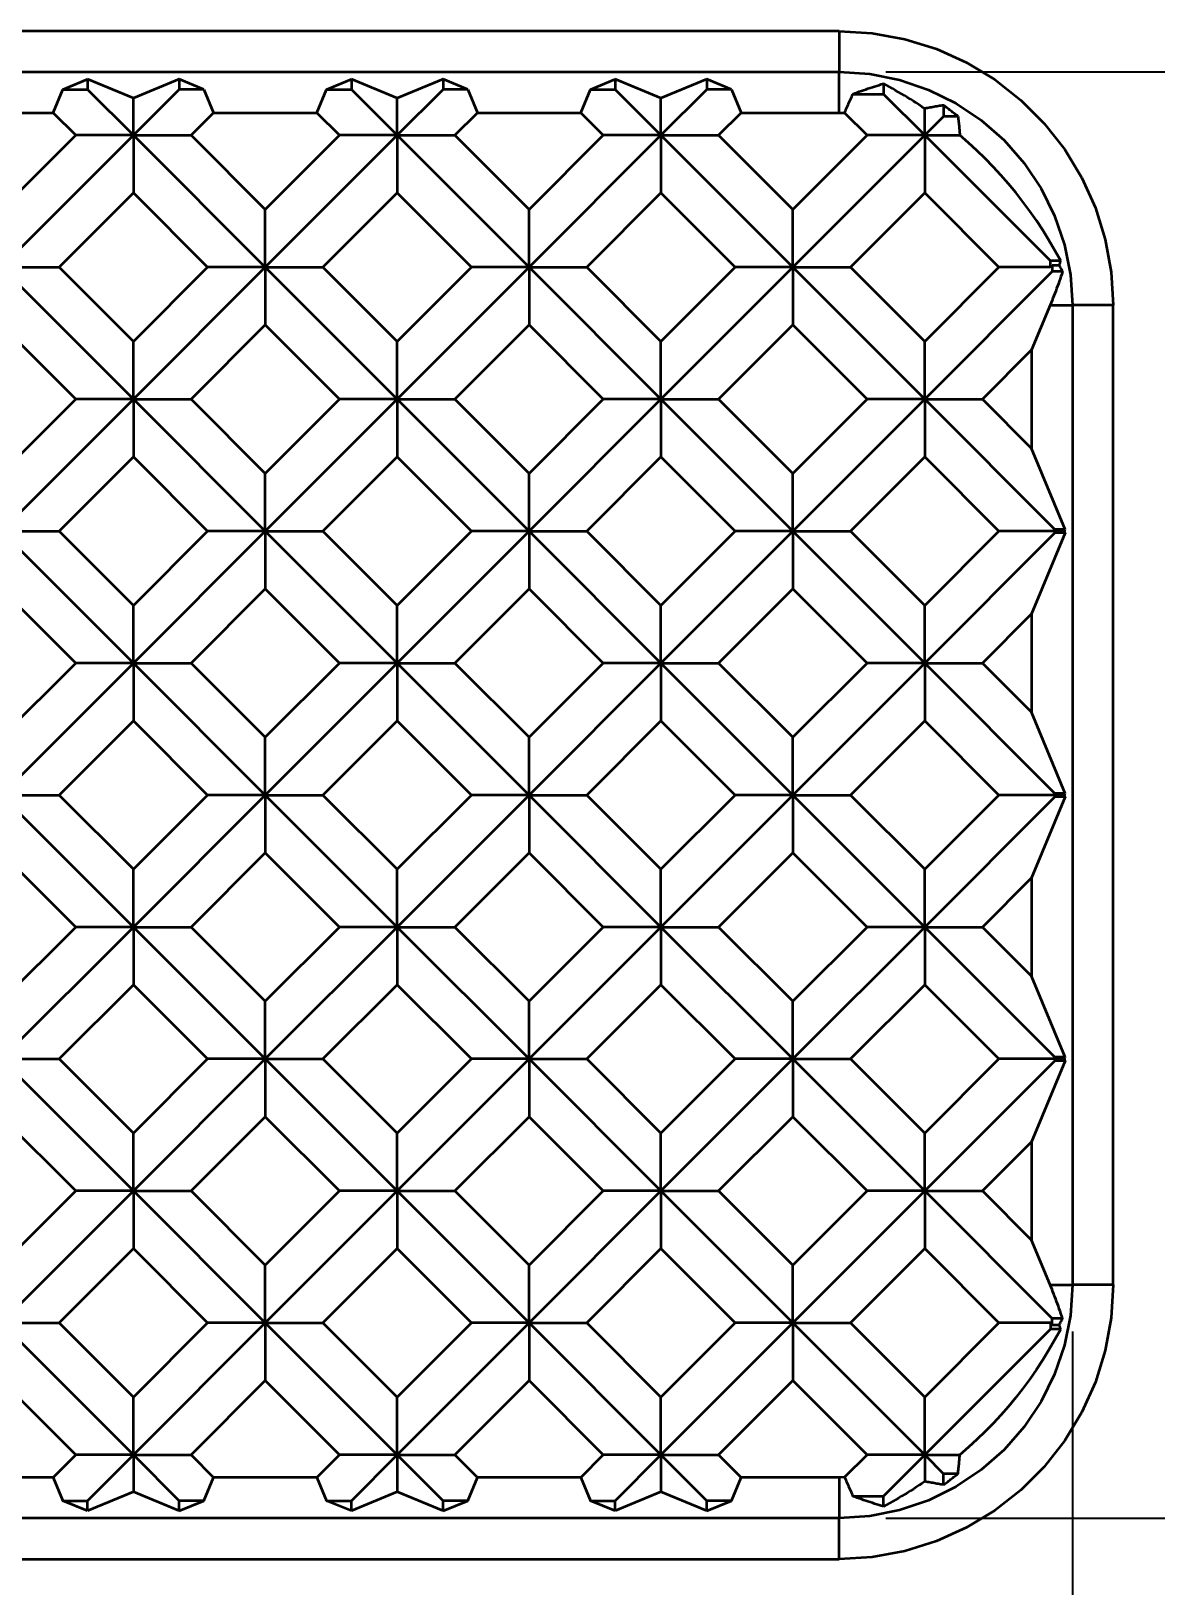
# Model space of a CAD drawing. Header units: millimetres. Extents: x 0 to 420, y 0 to 297.
# Drawn here: x 173.13 to 192.43, y 232.44 to 259.1 of the extents above; entities that cross this region are included whole.
import ezdxf

# ---------------------------------------------------------------- set-up
doc = ezdxf.new("R2010")
doc.units = ezdxf.units.MM
doc.layers.add('DIM', color=5, linetype='Continuous', lineweight=13)
doc.layers.add('VISIBLE', color=7, linetype='Continuous', lineweight=35)
doc.dimstyles.new('AUR', dxfattribs={"dimtxt": 2.5, "dimasz": 2, "dimexe": 1, "dimexo": 0.8, "dimgap": 0.6, "dimtad": 1, "dimdec": 3, "dimlfac": 0.5, "dimdsep": 46, "dimcen": 2.5, "dimclrd": 5, "dimclre": 5, "dimclrt": 7, "dimazin": 3, "dimtfac": 1, "dimtmove": 0, "dimatfit": 3})

msp = doc.modelspace()

# ---------------------------------------------------------------- linework, layer by layer
at = {"layer": 'VISIBLE'}
for points in [[(187, 259.1), (113, 259.1)], [(187, 259.1), (187.5665, 259.0657), (188.1248, 258.9634), (188.6666, 258.7946), (189.1842, 258.5616), (189.6699, 258.268), (190.1167, 257.918), (190.518, 257.5167), (190.868, 257.0699), (191.1616, 256.5842), (191.3946, 256.0666), (191.5634, 255.5248), (191.6657, 254.9665), (191.7, 254.4)], [(187, 259.1), (187, 258.4)], [(113, 258.4), (187, 258.4)], [(187, 258.4), (187.5221, 258.3658), (188.0353, 258.2637), (188.5307, 258.0955), (189, 257.8641), (189.435, 257.5734), (189.8284, 257.2284), (190.1734, 256.835), (190.4641, 256.4), (190.6955, 255.9307), (190.8637, 255.4353), (190.9658, 254.9221), (191, 254.4)], [(187, 257.7), (187, 258.4)], [(173.5139, 257.7), (173.6796, 258.1)], [(173.6796, 258.1), (174.1039, 258.2757)], [(173.6796, 258.1), (174.1039, 258.1)], [(174.8902, 257.95), (174.1039, 258.2757)], [(174.1039, 258.2757), (174.1039, 258.1)], [(174.1039, 258.1), (174.8902, 257.3137)], [(175.6765, 258.2757), (174.8902, 257.95)], [(174.8902, 257.3137), (175.6765, 258.1)], [(176.1007, 258.1), (175.6765, 258.2757)], [(175.6765, 258.2757), (175.6765, 258.1)], [(176.1007, 258.1), (175.6765, 258.1)], [(176.1007, 258.1), (176.2664, 257.7)], [(178.0394, 257.7), (178.2051, 258.1)], [(178.2051, 258.1), (178.6294, 258.2757)], [(178.2051, 258.1), (178.6294, 258.1)], [(179.4156, 257.95), (178.6294, 258.2757)], [(178.6294, 258.2757), (178.6294, 258.1)], [(178.6294, 258.1), (179.4156, 257.3137)], [(180.2019, 258.2757), (179.4156, 257.95)], [(179.4156, 257.3137), (180.2019, 258.1)], [(180.6262, 258.1), (180.2019, 258.2757)], [(180.2019, 258.2757), (180.2019, 258.1)], [(180.6262, 258.1), (180.2019, 258.1)], [(180.6262, 258.1), (180.7919, 257.7)], [(182.5649, 257.7), (182.7306, 258.1)], [(182.7306, 258.1), (183.1548, 258.2757)], [(182.7306, 258.1), (183.1548, 258.1)], [(183.9411, 257.95), (183.1548, 258.2757)], [(183.1548, 258.2757), (183.1548, 258.1)], [(183.1548, 258.1), (183.9411, 257.3137)], [(184.7274, 258.2757), (183.9411, 257.95)], [(183.9411, 257.3137), (184.7274, 258.1)], [(185.1517, 258.1), (184.7274, 258.2757)], [(184.7274, 258.2757), (184.7274, 258.1)], [(185.1517, 258.1), (184.7274, 258.1)], [(185.1517, 258.1), (185.3174, 257.7)], [(187.2342, 258.0213), (187.2707, 258.035), (187.3074, 258.0485), (187.3442, 258.0619), (187.3812, 258.0751), (187.4183, 258.0882), (187.4555, 258.1011), (187.493, 258.1139), (187.5305, 258.1265), (187.5682, 258.139), (187.6061, 258.1513), (187.6441, 258.1635), (187.6823, 258.1755), (187.7206, 258.1874), (187.759, 258.1992)], [(188.4666, 257.7713), (188.4182, 257.804), (188.3695, 257.8363), (188.3204, 257.8684), (188.271, 257.9001), (188.2213, 257.9315), (188.1712, 257.9625), (188.1208, 257.9932), (188.0701, 258.0236), (188.0191, 258.0537), (187.9677, 258.0835), (187.916, 258.1129), (187.864, 258.142), (187.8117, 258.1707), (187.759, 258.1992)], [(187.759, 258.1992), (187.759, 258.0213)], [(174.8902, 257.3137), (174.8902, 257.95)], [(179.4156, 257.3137), (179.4156, 257.95)], [(183.9411, 257.3137), (183.9411, 257.95)], [(187.0916, 257.6987), (187.1014, 257.7213), (187.1112, 257.744), (187.1211, 257.7668), (187.1311, 257.7896), (187.1411, 257.8125), (187.1512, 257.8354), (187.1613, 257.8584), (187.1715, 257.8815), (187.1818, 257.9046), (187.1921, 257.9279), (187.2025, 257.9511), (187.213, 257.9745), (187.2236, 257.9979), (187.2342, 258.0213)], [(187.2342, 258.0213), (187.759, 258.0213)], [(187.759, 258.0213), (188.4666, 257.3137)], [(188.7907, 257.8267), (188.7672, 257.8231), (188.7438, 257.8194), (188.7204, 257.8157), (188.6971, 257.8119), (188.6738, 257.8081), (188.6506, 257.8042), (188.6274, 257.8003), (188.6043, 257.7963), (188.5812, 257.7922), (188.5582, 257.7881), (188.5352, 257.784), (188.5123, 257.7798), (188.4894, 257.7756), (188.4666, 257.7713)], [(189.0375, 257.6378), (189.0201, 257.6516), (189.0027, 257.6653), (188.9853, 257.679), (188.9679, 257.6927), (188.9504, 257.7063), (188.9328, 257.7199), (188.9152, 257.7334), (188.8975, 257.7469), (188.8798, 257.7603), (188.8621, 257.7737), (188.8443, 257.787), (188.8265, 257.8003), (188.8086, 257.8135), (188.7907, 257.8267)], [(188.7907, 257.8267), (188.7907, 257.6378)], [(171.7409, 257.7), (173.5139, 257.7)], [(173.5139, 257.7), (173.9002, 257.3137)], [(175.8801, 257.3137), (176.2664, 257.7)], [(176.2664, 257.7), (178.0394, 257.7)], [(178.0394, 257.7), (178.4257, 257.3137)], [(180.4056, 257.3137), (180.7919, 257.7)], [(180.7919, 257.7), (182.5649, 257.7)], [(182.5649, 257.7), (182.9512, 257.3137)], [(184.9311, 257.3137), (185.3174, 257.7)], [(185.3174, 257.7), (187, 257.7)], [(187, 257.7), (187.0916, 257.6987)], [(187.0916, 257.6987), (187.4767, 257.3137)], [(188.4666, 257.3137), (188.4666, 257.7713)], [(188.4666, 257.3137), (188.7907, 257.6378)], [(189.0375, 257.6378), (188.7907, 257.6378)], [(189.0375, 257.6378), (189.0401, 257.6143), (189.0426, 257.5909), (189.0451, 257.5675), (189.0476, 257.5442), (189.05, 257.5209), (189.0524, 257.4977), (189.0547, 257.4745), (189.0569, 257.4514), (189.0591, 257.4283), (189.0613, 257.4053), (189.0634, 257.3823), (189.0654, 257.3594), (189.0674, 257.3365), (189.0694, 257.3137)], [(172.6274, 256.0409), (173.9002, 257.3137)], [(172.6274, 255.051), (174.8902, 257.3137)], [(174.8902, 257.3137), (173.9002, 257.3137)], [(174.8902, 257.3137), (175.8801, 257.3137)], [(174.8902, 257.3137), (177.1529, 255.051)], [(174.8902, 257.3137), (174.8902, 256.3238)], [(175.8801, 257.3137), (177.1529, 256.0409)], [(177.1529, 256.0409), (178.4257, 257.3137)], [(177.1529, 255.051), (179.4156, 257.3137)], [(179.4156, 257.3137), (178.4257, 257.3137)], [(179.4156, 257.3137), (180.4056, 257.3137)], [(179.4156, 257.3137), (181.6784, 255.051)], [(179.4156, 257.3137), (179.4156, 256.3238)], [(180.4056, 257.3137), (181.6784, 256.0409)], [(181.6784, 256.0409), (182.9512, 257.3137)], [(181.6784, 255.051), (183.9411, 257.3137)], [(183.9411, 257.3137), (182.9512, 257.3137)], [(183.9411, 257.3137), (184.9311, 257.3137)], [(183.9411, 257.3137), (186.2039, 255.051)], [(183.9411, 257.3137), (183.9411, 256.3238)], [(184.9311, 257.3137), (186.2039, 256.0409)], [(186.2039, 256.0409), (187.4767, 257.3137)], [(186.2039, 255.051), (188.4666, 257.3137)], [(188.4666, 257.3137), (187.4767, 257.3137)], [(188.4666, 257.3137), (189.0694, 257.3137)], [(188.4666, 257.3137), (190.6213, 255.159)], [(188.4666, 257.3137), (188.4666, 256.3238)], [(190.7992, 255.159), (190.7005, 255.3378), (190.5981, 255.5128), (190.4918, 255.684), (190.3816, 255.8513), (190.2677, 256.0148), (190.1499, 256.1745), (190.0282, 256.3303), (189.9027, 256.4823), (189.7734, 256.6305), (189.6403, 256.7748), (189.5033, 256.9153), (189.3625, 257.0519), (189.2178, 257.1847), (189.0694, 257.3137)], [(173.6174, 255.051), (174.8902, 256.3238)], [(174.8902, 256.3238), (176.163, 255.051)], [(178.1428, 255.051), (179.4156, 256.3238)], [(179.4156, 256.3238), (180.6884, 255.051)], [(182.6683, 255.051), (183.9411, 256.3238)], [(183.9411, 256.3238), (185.2139, 255.051)], [(187.1938, 255.051), (188.4666, 256.3238)], [(188.4666, 256.3238), (189.7394, 255.051)], [(177.1529, 255.051), (177.1529, 256.0409)], [(181.6784, 255.051), (181.6784, 256.0409)], [(186.2039, 255.051), (186.2039, 256.0409)], [(190.7992, 255.159), (190.6213, 255.159)], [(190.6213, 255.051), (190.6213, 255.159)], [(190.7762, 255.0845), (190.7779, 255.0898), (190.7795, 255.0951), (190.7812, 255.1004), (190.7828, 255.1057), (190.7845, 255.111), (190.7861, 255.1163), (190.7878, 255.1217), (190.7894, 255.127), (190.791, 255.1323), (190.7927, 255.1377), (190.7943, 255.143), (190.7959, 255.1483), (190.7975, 255.1537), (190.7992, 255.159)], [(172.6274, 255.051), (173.6174, 255.051)], [(172.6274, 255.051), (174.8902, 252.7882)], [(173.6174, 255.051), (174.8902, 253.7782)], [(174.8902, 252.7882), (177.1529, 255.051)], [(174.8902, 253.7782), (176.163, 255.051)], [(177.1529, 255.051), (176.163, 255.051)], [(177.1529, 255.051), (178.1428, 255.051)], [(177.1529, 255.051), (179.4156, 252.7882)], [(177.1529, 255.051), (177.1529, 254.061)], [(178.1428, 255.051), (179.4156, 253.7782)], [(179.4156, 252.7882), (181.6784, 255.051)], [(179.4156, 253.7782), (180.6884, 255.051)], [(181.6784, 255.051), (180.6884, 255.051)], [(181.6784, 255.051), (182.6683, 255.051)], [(181.6784, 255.051), (183.9411, 252.7882)], [(181.6784, 255.051), (181.6784, 254.061)], [(182.6683, 255.051), (183.9411, 253.7782)], [(183.9411, 252.7882), (186.2039, 255.051)], [(183.9411, 253.7782), (185.2139, 255.051)], [(186.2039, 255.051), (185.2139, 255.051)], [(186.2039, 255.051), (187.1938, 255.051)], [(186.2039, 255.051), (188.4666, 252.7882)], [(186.2039, 255.051), (186.2039, 254.061)], [(187.1938, 255.051), (188.4666, 253.7782)], [(188.4666, 253.7782), (189.7394, 255.051)], [(188.4666, 252.7882), (190.6548, 254.9764)], [(190.6213, 255.051), (189.7394, 255.051)], [(190.8318, 254.9764), (190.8177, 254.9341), (190.8035, 254.8919), (190.789, 254.8499), (190.7744, 254.8081), (190.7596, 254.7665), (190.7446, 254.725), (190.7295, 254.6838), (190.7141, 254.6427), (190.6986, 254.6018), (190.6829, 254.5611), (190.667, 254.5205), (190.6509, 254.4802), (190.6347, 254.44), (190.6183, 254.4)], [(190.6213, 255.051), (190.6548, 255.0845)], [(190.6548, 255.0845), (190.7762, 255.0845)], [(190.6548, 255.0845), (190.6548, 254.9764)], [(190.8318, 254.9764), (190.6548, 254.9764)], [(190.8318, 254.9764), (190.8278, 254.9842), (190.8239, 254.992), (190.82, 254.9997), (190.816, 255.0074), (190.8121, 255.0152), (190.8081, 255.0229), (190.8042, 255.0306), (190.8002, 255.0383), (190.7962, 255.046), (190.7922, 255.0537), (190.7882, 255.0614), (190.7842, 255.0691), (190.7802, 255.0768), (190.7762, 255.0845)], [(190.6183, 254.4), (190.3, 253.6317)], [(190.6183, 254.4), (191, 254.4)], [(191, 254.4), (191, 237.6)], [(191.7, 254.4), (191, 254.4)], [(191.7, 237.6), (191.7, 254.4)], [(172.6274, 254.061), (173.9002, 252.7882)], [(175.8801, 252.7882), (177.1529, 254.061)], [(177.1529, 254.061), (178.4257, 252.7882)], [(180.4056, 252.7882), (181.6784, 254.061)], [(181.6784, 254.061), (182.9512, 252.7882)], [(184.9311, 252.7882), (186.2039, 254.061)], [(186.2039, 254.061), (187.4767, 252.7882)], [(174.8902, 252.7882), (174.8902, 253.7782)], [(179.4156, 252.7882), (179.4156, 253.7782)], [(183.9411, 252.7882), (183.9411, 253.7782)], [(188.4666, 252.7882), (188.4666, 253.7782)], [(189.4566, 252.7882), (190.3, 253.6317)], [(190.3, 253.6317), (190.3, 251.9448)], [(172.6274, 250.5255), (174.8902, 252.7882)], [(172.6274, 251.5154), (173.9002, 252.7882)], [(174.8902, 252.7882), (173.9002, 252.7882)], [(174.8902, 252.7882), (175.8801, 252.7882)], [(174.8902, 252.7882), (177.1529, 250.5255)], [(174.8902, 252.7882), (174.8902, 251.7983)], [(175.8801, 252.7882), (177.1529, 251.5154)], [(177.1529, 250.5255), (179.4156, 252.7882)], [(177.1529, 251.5154), (178.4257, 252.7882)], [(179.4156, 252.7882), (178.4257, 252.7882)], [(179.4156, 252.7882), (180.4056, 252.7882)], [(179.4156, 252.7882), (181.6784, 250.5255)], [(179.4156, 252.7882), (179.4156, 251.7983)], [(180.4056, 252.7882), (181.6784, 251.5154)], [(181.6784, 250.5255), (183.9411, 252.7882)], [(181.6784, 251.5154), (182.9512, 252.7882)], [(183.9411, 252.7882), (182.9512, 252.7882)], [(183.9411, 252.7882), (184.9311, 252.7882)], [(183.9411, 252.7882), (186.2039, 250.5255)], [(183.9411, 252.7882), (183.9411, 251.7983)], [(184.9311, 252.7882), (186.2039, 251.5154)], [(186.2039, 250.5255), (188.4666, 252.7882)], [(186.2039, 251.5154), (187.4767, 252.7882)], [(188.4666, 252.7882), (187.4767, 252.7882)], [(188.4666, 252.7882), (189.4566, 252.7882)], [(188.4666, 252.7882), (190.7, 250.5548)], [(188.4666, 252.7882), (188.4666, 251.7983)], [(189.4566, 252.7882), (190.3, 251.9448)], [(173.6174, 250.5255), (174.8902, 251.7983)], [(174.8902, 251.7983), (176.163, 250.5255)], [(178.1428, 250.5255), (179.4156, 251.7983)], [(179.4156, 251.7983), (180.6884, 250.5255)], [(182.6683, 250.5255), (183.9411, 251.7983)], [(183.9411, 251.7983), (185.2139, 250.5255)], [(187.1938, 250.5255), (188.4666, 251.7983)], [(188.4666, 251.7983), (189.7394, 250.5255)], [(190.8757, 250.5548), (190.3, 251.9448)], [(177.1529, 250.5255), (177.1529, 251.5154)], [(181.6784, 250.5255), (181.6784, 251.5154)], [(186.2039, 250.5255), (186.2039, 251.5154)], [(172.6274, 250.5255), (173.6174, 250.5255)], [(172.6274, 250.5255), (174.8902, 248.2627)], [(173.6174, 250.5255), (174.8902, 249.2527)], [(174.8902, 248.2627), (177.1529, 250.5255)], [(174.8902, 249.2527), (176.163, 250.5255)], [(177.1529, 250.5255), (176.163, 250.5255)], [(177.1529, 250.5255), (178.1428, 250.5255)], [(177.1529, 250.5255), (179.4156, 248.2627)], [(177.1529, 250.5255), (177.1529, 249.5355)], [(178.1428, 250.5255), (179.4156, 249.2527)], [(179.4156, 248.2627), (181.6784, 250.5255)], [(179.4156, 249.2527), (180.6884, 250.5255)], [(181.6784, 250.5255), (180.6884, 250.5255)], [(181.6784, 250.5255), (182.6683, 250.5255)], [(181.6784, 250.5255), (183.9411, 248.2627)], [(181.6784, 250.5255), (181.6784, 249.5355)], [(182.6683, 250.5255), (183.9411, 249.2527)], [(183.9411, 248.2627), (186.2039, 250.5255)], [(183.9411, 249.2527), (185.2139, 250.5255)], [(186.2039, 250.5255), (185.2139, 250.5255)], [(186.2039, 250.5255), (188.4666, 248.2627)], [(186.2039, 250.5255), (187.1938, 250.5255)], [(186.2039, 250.5255), (186.2039, 249.5355)], [(187.1938, 250.5255), (188.4666, 249.2527)], [(188.4666, 249.2527), (189.7394, 250.5255)], [(188.4666, 248.2627), (190.7, 250.4961)], [(190.7, 250.5255), (189.7394, 250.5255)], [(190.8757, 250.4961), (190.3, 249.1062)], [(190.8757, 250.5548), (190.7, 250.5548)], [(190.7, 250.5255), (190.7, 250.5548)], [(190.7, 250.5255), (190.8636, 250.5255)], [(190.7, 250.5255), (190.7, 250.4961)], [(190.8757, 250.4961), (190.7, 250.4961)], [(190.8636, 250.5255), (190.8757, 250.5548)], [(190.8757, 250.4961), (190.8636, 250.5255)], [(172.6274, 249.5355), (173.9002, 248.2627)], [(175.8801, 248.2627), (177.1529, 249.5355)], [(177.1529, 249.5355), (178.4257, 248.2627)], [(180.4056, 248.2627), (181.6784, 249.5355)], [(181.6784, 249.5355), (182.9512, 248.2627)], [(184.9311, 248.2627), (186.2039, 249.5355)], [(186.2039, 249.5355), (187.4767, 248.2627)], [(174.8902, 248.2627), (174.8902, 249.2527)], [(179.4156, 248.2627), (179.4156, 249.2527)], [(183.9411, 248.2627), (183.9411, 249.2527)], [(188.4666, 248.2627), (188.4666, 249.2527)], [(189.4566, 248.2627), (190.3, 249.1062)], [(190.3, 249.1062), (190.3, 247.4193)], [(172.6274, 246), (174.8902, 248.2627)], [(172.6274, 246.9899), (173.9002, 248.2627)], [(174.8902, 248.2627), (173.9002, 248.2627)], [(174.8902, 248.2627), (175.8801, 248.2627)], [(174.8902, 248.2627), (177.1529, 246)], [(174.8902, 248.2627), (174.8902, 247.2728)], [(175.8801, 248.2627), (177.1529, 246.9899)], [(177.1529, 246), (179.4156, 248.2627)], [(177.1529, 246.9899), (178.4257, 248.2627)], [(179.4156, 248.2627), (178.4257, 248.2627)], [(179.4156, 248.2627), (180.4056, 248.2627)], [(179.4156, 248.2627), (181.6784, 246)], [(179.4156, 248.2627), (179.4156, 247.2728)], [(180.4056, 248.2627), (181.6784, 246.9899)], [(181.6784, 246), (183.9411, 248.2627)], [(181.6784, 246.9899), (182.9512, 248.2627)], [(183.9411, 248.2627), (182.9512, 248.2627)], [(183.9411, 248.2627), (186.2039, 246)], [(183.9411, 248.2627), (184.9311, 248.2627)], [(183.9411, 248.2627), (183.9411, 247.2728)], [(184.9311, 248.2627), (186.2039, 246.9899)], [(186.2039, 246), (188.4666, 248.2627)], [(186.2039, 246.9899), (187.4767, 248.2627)], [(188.4666, 248.2627), (187.4767, 248.2627)], [(188.4666, 248.2627), (190.7, 246.0294)], [(188.4666, 248.2627), (189.4566, 248.2627)], [(188.4666, 248.2627), (188.4666, 247.2728)], [(189.4566, 248.2627), (190.3, 247.4193)], [(190.8757, 246.0294), (190.3, 247.4193)], [(173.6174, 246), (174.8902, 247.2728)], [(174.8902, 247.2728), (176.163, 246)], [(178.1428, 246), (179.4156, 247.2728)], [(179.4156, 247.2728), (180.6884, 246)], [(182.6683, 246), (183.9411, 247.2728)], [(183.9411, 247.2728), (185.2139, 246)], [(187.1938, 246), (188.4666, 247.2728)], [(188.4666, 247.2728), (189.7394, 246)], [(177.1529, 246), (177.1529, 246.9899)], [(181.6784, 246), (181.6784, 246.9899)], [(186.2039, 246), (186.2039, 246.9899)], [(172.6274, 246), (174.8902, 243.7373)], [(172.6274, 246), (173.6174, 246)], [(173.6174, 246), (174.8902, 244.7272)], [(174.8902, 243.7373), (177.1529, 246)], [(174.8902, 244.7272), (176.163, 246)], [(177.1529, 246), (176.163, 246)], [(177.1529, 246), (177.1529, 245.0101)], [(177.1529, 246), (179.4156, 243.7373)], [(177.1529, 246), (178.1428, 246)], [(178.1428, 246), (179.4156, 244.7272)], [(179.4156, 243.7373), (181.6784, 246)], [(179.4156, 244.7272), (180.6884, 246)], [(181.6784, 246), (180.6884, 246)], [(181.6784, 246), (183.9411, 243.7373)], [(181.6784, 246), (182.6683, 246)], [(181.6784, 246), (181.6784, 245.0101)], [(182.6683, 246), (183.9411, 244.7272)], [(183.9411, 243.7373), (186.2039, 246)], [(183.9411, 244.7272), (185.2139, 246)], [(186.2039, 246), (185.2139, 246)], [(186.2039, 246), (188.4666, 243.7373)], [(186.2039, 246), (187.1938, 246)], [(186.2039, 246), (186.2039, 245.0101)], [(187.1938, 246), (188.4666, 244.7272)], [(188.4666, 244.7272), (189.7394, 246)], [(188.4666, 243.7373), (190.7, 245.9706)], [(190.7, 246), (189.7394, 246)], [(190.8757, 245.9706), (190.3, 244.5807)], [(190.8757, 246.0294), (190.7, 246.0294)], [(190.7, 246), (190.7, 246.0294)], [(190.7, 246), (190.8636, 246)], [(190.7, 246), (190.7, 245.9706)], [(190.8757, 245.9706), (190.7, 245.9706)], [(190.8636, 246), (190.8757, 246.0294)], [(190.8757, 245.9706), (190.8636, 246)], [(172.6274, 245.0101), (173.9002, 243.7373)], [(175.8801, 243.7373), (177.1529, 245.0101)], [(177.1529, 245.0101), (178.4257, 243.7373)], [(180.4056, 243.7373), (181.6784, 245.0101)], [(181.6784, 245.0101), (182.9512, 243.7373)], [(184.9311, 243.7373), (186.2039, 245.0101)], [(186.2039, 245.0101), (187.4767, 243.7373)], [(174.8902, 243.7373), (174.8902, 244.7272)], [(179.4156, 243.7373), (179.4156, 244.7272)], [(183.9411, 243.7373), (183.9411, 244.7272)], [(188.4666, 243.7373), (188.4666, 244.7272)], [(189.4566, 243.7373), (190.3, 244.5807)], [(190.3, 244.5807), (190.3, 242.8938)], [(172.6274, 241.4745), (174.8902, 243.7373)], [(172.6274, 242.4645), (173.9002, 243.7373)], [(174.8902, 243.7373), (173.9002, 243.7373)], [(174.8902, 243.7373), (174.8902, 242.7473)], [(174.8902, 243.7373), (177.1529, 241.4745)], [(174.8902, 243.7373), (175.8801, 243.7373)], [(175.8801, 243.7373), (177.1529, 242.4645)], [(177.1529, 241.4745), (179.4156, 243.7373)], [(177.1529, 242.4645), (178.4257, 243.7373)], [(179.4156, 243.7373), (178.4257, 243.7373)], [(179.4156, 243.7373), (179.4156, 242.7473)], [(179.4156, 243.7373), (181.6784, 241.4745)], [(179.4156, 243.7373), (180.4056, 243.7373)], [(180.4056, 243.7373), (181.6784, 242.4645)], [(181.6784, 241.4745), (183.9411, 243.7373)], [(181.6784, 242.4645), (182.9512, 243.7373)], [(183.9411, 243.7373), (182.9512, 243.7373)], [(183.9411, 243.7373), (186.2039, 241.4745)], [(183.9411, 243.7373), (184.9311, 243.7373)], [(183.9411, 243.7373), (183.9411, 242.7473)], [(184.9311, 243.7373), (186.2039, 242.4645)], [(186.2039, 241.4745), (188.4666, 243.7373)], [(186.2039, 242.4645), (187.4767, 243.7373)], [(188.4666, 243.7373), (187.4767, 243.7373)], [(188.4666, 243.7373), (190.7, 241.5039)], [(188.4666, 243.7373), (189.4566, 243.7373)], [(188.4666, 243.7373), (188.4666, 242.7473)], [(189.4566, 243.7373), (190.3, 242.8938)], [(190.8757, 241.5039), (190.3, 242.8938)], [(173.6174, 241.4745), (174.8902, 242.7473)], [(174.8902, 242.7473), (176.163, 241.4745)], [(178.1428, 241.4745), (179.4156, 242.7473)], [(179.4156, 242.7473), (180.6884, 241.4745)], [(182.6683, 241.4745), (183.9411, 242.7473)], [(183.9411, 242.7473), (185.2139, 241.4745)], [(187.1938, 241.4745), (188.4666, 242.7473)], [(188.4666, 242.7473), (189.7394, 241.4745)], [(177.1529, 241.4745), (177.1529, 242.4645)], [(181.6784, 241.4745), (181.6784, 242.4645)], [(186.2039, 241.4745), (186.2039, 242.4645)], [(172.6274, 241.4745), (174.8902, 239.2118)], [(172.6274, 241.4745), (173.6174, 241.4745)], [(173.6174, 241.4745), (174.8902, 240.2017)], [(174.8902, 239.2118), (177.1529, 241.4745)], [(174.8902, 240.2017), (176.163, 241.4745)], [(177.1529, 241.4745), (176.163, 241.4745)], [(177.1529, 241.4745), (177.1529, 240.4846)], [(177.1529, 241.4745), (179.4156, 239.2118)], [(177.1529, 241.4745), (178.1428, 241.4745)], [(178.1428, 241.4745), (179.4156, 240.2017)], [(179.4156, 239.2118), (181.6784, 241.4745)], [(179.4156, 240.2017), (180.6884, 241.4745)], [(181.6784, 241.4745), (180.6884, 241.4745)], [(181.6784, 241.4745), (181.6784, 240.4846)], [(181.6784, 241.4745), (183.9411, 239.2118)], [(181.6784, 241.4745), (182.6683, 241.4745)], [(182.6683, 241.4745), (183.9411, 240.2017)], [(183.9411, 239.2118), (186.2039, 241.4745)], [(183.9411, 240.2017), (185.2139, 241.4745)], [(186.2039, 241.4745), (185.2139, 241.4745)], [(186.2039, 241.4745), (188.4666, 239.2118)], [(186.2039, 241.4745), (187.1938, 241.4745)], [(186.2039, 241.4745), (186.2039, 240.4846)], [(187.1938, 241.4745), (188.4666, 240.2017)], [(188.4666, 240.2017), (189.7394, 241.4745)], [(188.4666, 239.2118), (190.7, 241.4452)], [(190.7, 241.4745), (189.7394, 241.4745)], [(190.8757, 241.4452), (190.3, 240.0552)], [(190.8757, 241.5039), (190.7, 241.5039)], [(190.7, 241.4745), (190.7, 241.5039)], [(190.7, 241.4745), (190.8636, 241.4745)], [(190.7, 241.4745), (190.7, 241.4452)], [(190.8757, 241.4452), (190.7, 241.4452)], [(190.8636, 241.4745), (190.8757, 241.5039)], [(190.8757, 241.4452), (190.8636, 241.4745)], [(172.6274, 240.4846), (173.9002, 239.2118)], [(175.8801, 239.2118), (177.1529, 240.4846)], [(177.1529, 240.4846), (178.4257, 239.2118)], [(180.4056, 239.2118), (181.6784, 240.4846)], [(181.6784, 240.4846), (182.9512, 239.2118)], [(184.9311, 239.2118), (186.2039, 240.4846)], [(186.2039, 240.4846), (187.4767, 239.2118)], [(174.8902, 239.2118), (174.8902, 240.2017)], [(179.4156, 239.2118), (179.4156, 240.2017)], [(183.9411, 239.2118), (183.9411, 240.2017)], [(188.4666, 239.2118), (188.4666, 240.2017)], [(189.4566, 239.2118), (190.3, 240.0552)], [(190.3, 240.0552), (190.3, 238.3683)], [(172.6274, 236.949), (174.8902, 239.2118)], [(172.6274, 237.939), (173.9002, 239.2118)], [(174.8902, 239.2118), (173.9002, 239.2118)], [(174.8902, 239.2118), (174.8902, 238.2218)], [(174.8902, 239.2118), (177.1529, 236.949)], [(174.8902, 239.2118), (175.8801, 239.2118)], [(175.8801, 239.2118), (177.1529, 237.939)], [(177.1529, 236.949), (179.4156, 239.2118)], [(177.1529, 237.939), (178.4257, 239.2118)], [(179.4156, 239.2118), (178.4257, 239.2118)], [(179.4156, 239.2118), (179.4156, 238.2218)], [(179.4156, 239.2118), (181.6784, 236.949)], [(179.4156, 239.2118), (180.4056, 239.2118)], [(180.4056, 239.2118), (181.6784, 237.939)], [(181.6784, 236.949), (183.9411, 239.2118)], [(181.6784, 237.939), (182.9512, 239.2118)], [(183.9411, 239.2118), (182.9512, 239.2118)], [(183.9411, 239.2118), (186.2039, 236.949)], [(183.9411, 239.2118), (183.9411, 238.2218)], [(183.9411, 239.2118), (184.9311, 239.2118)], [(184.9311, 239.2118), (186.2039, 237.939)], [(186.2039, 236.949), (188.4666, 239.2118)], [(186.2039, 237.939), (187.4767, 239.2118)], [(188.4666, 239.2118), (187.4767, 239.2118)], [(188.4666, 239.2118), (190.6548, 237.0236)], [(188.4666, 239.2118), (189.4566, 239.2118)], [(188.4666, 239.2118), (188.4666, 238.2218)], [(189.4566, 239.2118), (190.3, 238.3683)], [(190.6183, 237.6), (190.3, 238.3683)], [(173.6174, 236.949), (174.8902, 238.2218)], [(174.8902, 238.2218), (176.163, 236.949)], [(178.1428, 236.949), (179.4156, 238.2218)], [(179.4156, 238.2218), (180.6884, 236.949)], [(182.6683, 236.949), (183.9411, 238.2218)], [(183.9411, 238.2218), (185.2139, 236.949)], [(187.1938, 236.949), (188.4666, 238.2218)], [(188.4666, 238.2218), (189.7394, 236.949)], [(177.1529, 236.949), (177.1529, 237.939)], [(181.6784, 236.949), (181.6784, 237.939)], [(186.2039, 236.949), (186.2039, 237.939)], [(191.7, 237.6), (191.6657, 237.0335), (191.5634, 236.4752), (191.3946, 235.9334), (191.1616, 235.4158), (190.868, 234.9301), (190.518, 234.4833), (190.1167, 234.082), (189.6699, 233.732), (189.1842, 233.4384), (188.6666, 233.2054), (188.1248, 233.0366), (187.5665, 232.9343), (187, 232.9)], [(191, 237.6), (190.9658, 237.0779), (190.8637, 236.5647), (190.6955, 236.0693), (190.4641, 235.6), (190.1734, 235.165), (189.8284, 234.7716), (189.435, 234.4266), (189, 234.1359), (188.5307, 233.9045), (188.0353, 233.7363), (187.5221, 233.6342), (187, 233.6)], [(190.8318, 237.0236), (190.8177, 237.0659), (190.8035, 237.1081), (190.789, 237.1501), (190.7744, 237.1919), (190.7596, 237.2335), (190.7446, 237.275), (190.7295, 237.3162), (190.7141, 237.3573), (190.6986, 237.3982), (190.6829, 237.4389), (190.667, 237.4795), (190.6509, 237.5198), (190.6347, 237.56), (190.6183, 237.6)], [(190.6183, 237.6), (191, 237.6)], [(191.7, 237.6), (191, 237.6)], [(190.8318, 237.0236), (190.6548, 237.0236)], [(190.6548, 236.9155), (190.6548, 237.0236)], [(190.7762, 236.9155), (190.7802, 236.9232), (190.7842, 236.9309), (190.7882, 236.9386), (190.7922, 236.9463), (190.7962, 236.954), (190.8002, 236.9617), (190.8042, 236.9694), (190.8081, 236.9771), (190.8121, 236.9848), (190.816, 236.9926), (190.82, 237.0003), (190.8239, 237.008), (190.8278, 237.0158), (190.8318, 237.0236)], [(172.6274, 236.949), (174.8902, 234.6863)], [(172.6274, 236.949), (173.6174, 236.949)], [(173.6174, 236.949), (174.8902, 235.6762)], [(174.8902, 234.6863), (177.1529, 236.949)], [(174.8902, 235.6762), (176.163, 236.949)], [(177.1529, 236.949), (176.163, 236.949)], [(177.1529, 236.949), (177.1529, 235.9591)], [(177.1529, 236.949), (179.4156, 234.6863)], [(177.1529, 236.949), (178.1428, 236.949)], [(178.1428, 236.949), (179.4156, 235.6762)], [(179.4156, 234.6863), (181.6784, 236.949)], [(179.4156, 235.6762), (180.6884, 236.949)], [(181.6784, 236.949), (180.6884, 236.949)], [(181.6784, 236.949), (181.6784, 235.9591)], [(181.6784, 236.949), (183.9411, 234.6863)], [(181.6784, 236.949), (182.6683, 236.949)], [(182.6683, 236.949), (183.9411, 235.6762)], [(183.9411, 234.6863), (186.2039, 236.949)], [(183.9411, 235.6762), (185.2139, 236.949)], [(186.2039, 236.949), (185.2139, 236.949)], [(186.2039, 236.949), (188.4666, 234.6863)], [(186.2039, 236.949), (186.2039, 235.9591)], [(186.2039, 236.949), (187.1938, 236.949)], [(187.1938, 236.949), (188.4666, 235.6762)], [(188.4666, 235.6762), (189.7394, 236.949)], [(188.4666, 234.6863), (190.6213, 236.841)], [(190.7992, 236.841), (190.7005, 236.6622), (190.5981, 236.4872), (190.4918, 236.316), (190.3816, 236.1487), (190.2677, 235.9852), (190.1499, 235.8255), (190.0282, 235.6697), (189.9027, 235.5177), (189.7734, 235.3695), (189.6403, 235.2252), (189.5033, 235.0847), (189.3625, 234.9481), (189.2178, 234.8153), (189.0694, 234.6863)], [(190.6213, 236.949), (189.7394, 236.949)], [(190.6548, 236.9155), (190.6213, 236.949)], [(190.6213, 236.949), (190.6213, 236.841)], [(190.7992, 236.841), (190.6213, 236.841)], [(190.6548, 236.9155), (190.7762, 236.9155)], [(190.7992, 236.841), (190.7975, 236.8463), (190.7959, 236.8517), (190.7943, 236.857), (190.7927, 236.8623), (190.791, 236.8677), (190.7894, 236.873), (190.7878, 236.8783), (190.7861, 236.8837), (190.7845, 236.889), (190.7828, 236.8943), (190.7812, 236.8996), (190.7795, 236.9049), (190.7779, 236.9102), (190.7762, 236.9155)], [(172.6274, 235.9591), (173.9002, 234.6863)], [(175.8801, 234.6863), (177.1529, 235.9591)], [(177.1529, 235.9591), (178.4257, 234.6863)], [(180.4056, 234.6863), (181.6784, 235.9591)], [(181.6784, 235.9591), (182.9512, 234.6863)], [(184.9311, 234.6863), (186.2039, 235.9591)], [(186.2039, 235.9591), (187.4767, 234.6863)], [(174.8902, 234.6863), (174.8902, 235.6762)], [(179.4156, 234.6863), (179.4156, 235.6762)], [(183.9411, 234.6863), (183.9411, 235.6762)], [(188.4666, 234.6863), (188.4666, 235.6762)], [(173.5139, 234.3), (173.9002, 234.6863)], [(174.8902, 234.6863), (173.9002, 234.6863)], [(174.1039, 233.9), (174.8902, 234.6863)], [(174.8902, 234.6863), (174.8902, 234.05)], [(174.8902, 234.6863), (175.6765, 233.9)], [(174.8902, 234.6863), (175.8801, 234.6863)], [(175.8801, 234.6863), (176.2664, 234.3)], [(178.0394, 234.3), (178.4257, 234.6863)], [(179.4156, 234.6863), (178.4257, 234.6863)], [(178.6294, 233.9), (179.4156, 234.6863)], [(179.4156, 234.6863), (179.4156, 234.05)], [(179.4156, 234.6863), (180.2019, 233.9)], [(179.4156, 234.6863), (180.4056, 234.6863)], [(180.4056, 234.6863), (180.7919, 234.3)], [(182.5649, 234.3), (182.9512, 234.6863)], [(183.9411, 234.6863), (182.9512, 234.6863)], [(183.1548, 233.9), (183.9411, 234.6863)], [(183.9411, 234.6863), (183.9411, 234.05)], [(183.9411, 234.6863), (184.7274, 233.9)], [(183.9411, 234.6863), (184.9311, 234.6863)], [(184.9311, 234.6863), (185.3174, 234.3)], [(187.0916, 234.3013), (187.4767, 234.6863)], [(188.4666, 234.6863), (187.4767, 234.6863)], [(187.759, 233.9787), (188.4666, 234.6863)], [(188.4666, 234.6863), (189.0694, 234.6863)], [(188.4666, 234.6863), (188.7907, 234.3622)], [(188.4666, 234.6863), (188.4666, 234.2287)], [(189.0375, 234.3622), (189.0401, 234.3857), (189.0426, 234.4091), (189.0451, 234.4325), (189.0476, 234.4558), (189.05, 234.4791), (189.0524, 234.5023), (189.0547, 234.5255), (189.0569, 234.5486), (189.0591, 234.5717), (189.0613, 234.5947), (189.0634, 234.6177), (189.0654, 234.6406), (189.0674, 234.6635), (189.0694, 234.6863)], [(188.7907, 234.1733), (188.8086, 234.1865), (188.8265, 234.1997), (188.8443, 234.213), (188.8621, 234.2263), (188.8798, 234.2397), (188.8975, 234.2531), (188.9152, 234.2666), (188.9328, 234.2801), (188.9504, 234.2937), (188.9679, 234.3073), (188.9853, 234.321), (189.0027, 234.3347), (189.0201, 234.3484), (189.0375, 234.3622)], [(189.0375, 234.3622), (188.7907, 234.3622)], [(188.7907, 234.1733), (188.7907, 234.3622)], [(173.5139, 234.3), (171.7409, 234.3)], [(173.5139, 234.3), (173.6796, 233.9)], [(176.1007, 233.9), (176.2664, 234.3)], [(178.0394, 234.3), (176.2664, 234.3)], [(178.0394, 234.3), (178.2051, 233.9)], [(180.6262, 233.9), (180.7919, 234.3)], [(182.5649, 234.3), (180.7919, 234.3)], [(182.5649, 234.3), (182.7306, 233.9)], [(185.1517, 233.9), (185.3174, 234.3)], [(187, 234.3), (185.3174, 234.3)], [(187.0916, 234.3013), (187, 234.3)], [(187, 234.3), (187, 233.6)], [(187.0916, 234.3013), (187.1014, 234.2787), (187.1112, 234.256), (187.1211, 234.2332), (187.1311, 234.2104), (187.1411, 234.1875), (187.1512, 234.1646), (187.1613, 234.1416), (187.1715, 234.1185), (187.1818, 234.0954), (187.1921, 234.0721), (187.2025, 234.0489), (187.213, 234.0255), (187.2236, 234.0021), (187.2342, 233.9787)], [(188.4666, 234.2287), (188.4182, 234.196), (188.3695, 234.1637), (188.3204, 234.1316), (188.271, 234.0999), (188.2213, 234.0685), (188.1712, 234.0375), (188.1208, 234.0068), (188.0701, 233.9764), (188.0191, 233.9463), (187.9677, 233.9165), (187.916, 233.8871), (187.864, 233.858), (187.8117, 233.8293), (187.759, 233.8008)], [(188.7907, 234.1733), (188.7672, 234.1769), (188.7438, 234.1806), (188.7204, 234.1843), (188.6971, 234.1881), (188.6738, 234.1919), (188.6506, 234.1958), (188.6274, 234.1997), (188.6043, 234.2037), (188.5812, 234.2078), (188.5582, 234.2119), (188.5352, 234.216), (188.5123, 234.2202), (188.4894, 234.2244), (188.4666, 234.2287)], [(174.1039, 233.7243), (173.6796, 233.9)], [(173.6796, 233.9), (174.1039, 233.9)], [(174.8902, 234.05), (174.1039, 233.7243)], [(174.1039, 233.7243), (174.1039, 233.9)], [(175.6765, 233.7243), (174.8902, 234.05)], [(175.6765, 233.7243), (176.1007, 233.9)], [(175.6765, 233.7243), (175.6765, 233.9)], [(176.1007, 233.9), (175.6765, 233.9)], [(178.6294, 233.7243), (178.2051, 233.9)], [(178.2051, 233.9), (178.6294, 233.9)], [(179.4156, 234.05), (178.6294, 233.7243)], [(178.6294, 233.7243), (178.6294, 233.9)], [(180.2019, 233.7243), (179.4156, 234.05)], [(180.2019, 233.7243), (180.6262, 233.9)], [(180.2019, 233.7243), (180.2019, 233.9)], [(180.6262, 233.9), (180.2019, 233.9)], [(183.1548, 233.7243), (182.7306, 233.9)], [(182.7306, 233.9), (183.1548, 233.9)], [(183.9411, 234.05), (183.1548, 233.7243)], [(183.1548, 233.7243), (183.1548, 233.9)], [(184.7274, 233.7243), (183.9411, 234.05)], [(184.7274, 233.7243), (185.1517, 233.9)], [(184.7274, 233.7243), (184.7274, 233.9)], [(185.1517, 233.9), (184.7274, 233.9)], [(187.759, 233.8008), (187.7206, 233.8126), (187.6823, 233.8245), (187.6441, 233.8365), (187.6061, 233.8487), (187.5682, 233.861), (187.5305, 233.8735), (187.493, 233.8861), (187.4555, 233.8989), (187.4183, 233.9118), (187.3812, 233.9249), (187.3442, 233.9381), (187.3074, 233.9515), (187.2707, 233.965), (187.2342, 233.9787)], [(187.2342, 233.9787), (187.759, 233.9787)], [(187.759, 233.8008), (187.759, 233.9787)], [(187, 233.6), (113, 233.6)], [(187, 232.9), (187, 233.6)], [(113, 232.9), (187, 232.9)]]:
    msp.add_lwpolyline(points, dxfattribs=at)

# ---------------------------------------------------------------- dimensions: what is measured, and where the dimension line sits
at = {"layer": 'DIM'}
msp.add_linear_dim(base=(196, 233.6), p1=(187, 233.6), p2=(187, 258.4), angle=90, dimstyle='AUR', dxfattribs=at).render()
for base, p1, p2 in [((109, 214), (109, 237.6), (191, 237.6)), ((191, 214), (191, 237.6), (204, 233.6))]:
    msp.add_linear_dim(base=base, p1=p1, p2=p2, dimstyle='AUR', dxfattribs=at).render()

doc.saveas('drawing.dxf')
